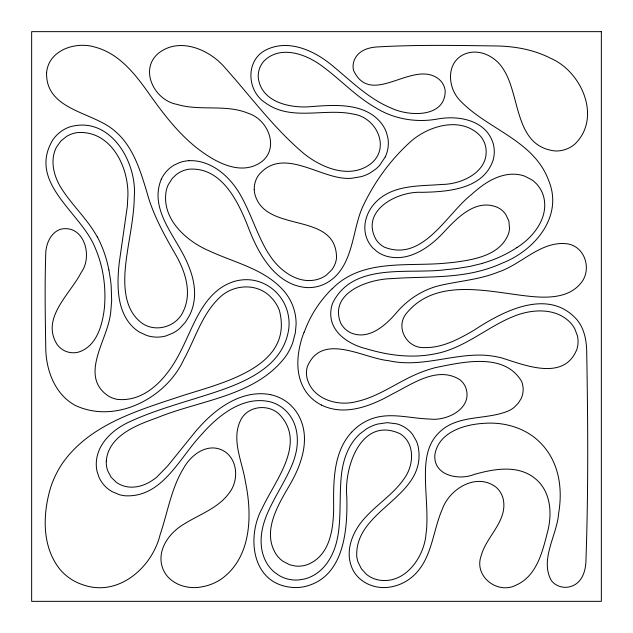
<?xml version="1.0" encoding="UTF-8"?>
<svg xmlns="http://www.w3.org/2000/svg" width="633" height="633" viewBox="0 0 633 633"><rect width="100%" height="100%" fill="white"/><g stroke="black" fill="none" stroke-linecap="round" stroke-linejoin="round"><path stroke-width="0.95" d="M106.273 461.172C108.045 438.115 131.893 427.014 150.931 420.011A291.37 291.37 0 0 1 157.293 417.693C200.463 399.921 256.428 396.282 286.171 355.738A61.694 61.694 0 0 0 292.755 342.667L295.382 332.594L296.109 324.333A50.26 50.26 0 0 0 292.13 304.172A51.7 51.7 0 0 0 284.621 291.797C265.441 269.096 234.985 262.932 209.199 250.882C185.706 240.849 160.829 218.266 166.321 190.232A29.648 29.648 0 0 1 168.236 184.757L172.35 178.324L176.488 174.423A27.48 27.48 0 0 1 188.65 169.225C221.922 166.495 238.625 202.378 248.714 228.458C258.699 254.482 275.861 285.261 306.926 287.596A37.592 37.592 0 0 0 326.296 283.157C351.157 269.318 351.79 238.048 359.853 214.033A104.081 104.081 0 0 1 362.1 208.099C373.573 183.024 390.221 159.975 410.738 141.539C429.087 125.255 462.145 115.894 480.787 136.483A25.043 25.043 0 0 1 485.63 146.54C490.401 170.957 462.636 184.266 442.135 184.44C419.687 186.252 393.75 184.472 376.366 201.555A40.726 40.726 0 0 0 371.16 207.83C366.713 214.437 364.244 222.507 364.948 230.499A29.308 29.308 0 0 0 369.253 243.333A28.501 28.501 0 0 0 372.813 247.954L377.26 251.776A31.318 31.318 0 0 0 386.114 256.096C408.016 262.458 428.984 248.025 443.298 232.746C456.781 218.258 475.51 198.208 497.332 207.308A21.688 21.688 0 0 1 505.735 214.381L508.853 220.98L509.533 228.347A23.785 23.785 0 0 1 508.449 233.909C500.149 255.471 474.093 259.704 453.885 262.331A229.328 229.328 0 0 1 447.357 262.988C408.799 267.055 362.29 257.924 332.183 288.838M304.014 332.19C296.948 351.046 293.973 374.087 305.929 391.669A39.776 39.776 0 0 0 309.838 396.487A41.564 41.564 0 0 0 321.477 405.065M161.265 179.25C148.415 210.797 177.533 237.794 188.262 265.172A92.545 92.545 0 0 1 190.549 271.106C193.73 280.253 195.375 290.072 194.212 299.741A48.124 48.124 0 0 1 189.599 315.345L185.366 322.252L179.97 328.179A36.2 36.2 0 0 1 173.497 332.8L166.218 335.854A33.106 33.106 0 0 1 146.809 335.498L139.608 332.206A36.682 36.682 0 0 1 134.758 328.709C117.888 314.055 116.931 289.708 118.616 269.033A186.972 186.972 0 0 1 119.249 262.695L127.296 206.564A128.396 128.396 0 0 0 127.629 200.123C130.556 170.071 112.191 129.86 77.25 132.606A28.319 28.319 0 0 0 66.615 136.38L60.8 141.088L56.464 147.228A29.458 29.458 0 0 0 54.319 152.506C51.502 162.103 53.473 172.469 57.611 181.378A64.598 64.598 0 0 0 60.467 186.87C71.26 204.617 87.291 218.646 97.26 236.948M385.22 157.016L379.76 165.189A37.102 37.102 0 0 1 375.464 169.296L370.558 172.69A40.639 40.639 0 0 1 361.38 176.623L351.442 178.316A49.991 49.991 0 0 1 345.325 178.308C317.315 176.67 281.574 146.627 258.351 175.476A23.714 23.714 0 0 0 254.244 189.378M351.663 432.157C334.232 451.044 333.456 478.247 333.615 502.499C333.979 525.2 331.629 555.703 306.752 564.85A27.179 27.179 0 0 1 295.326 566.029L289.724 564.778L282.927 561.257A27.955 27.955 0 0 1 276.17 554.366C261.935 532.036 277.341 506.234 288.885 486.437C301.118 465.888 310.993 439.326 299.108 416.403A42.712 42.712 0 0 0 290.476 404.985A41.667 41.667 0 0 0 270.687 394.707M516.908 247.527C534.133 236.821 549.824 216.28 543.169 195.051A29.909 29.909 0 0 0 534.822 182.201A29.292 29.292 0 0 0 531.791 179.804L524.892 176.235A32.853 32.853 0 0 0 519.21 174.708C503.267 171.986 488.051 180.445 476.261 190.375A145.788 145.788 0 0 0 471.435 194.553C446.36 214.278 422.915 262.489 384.207 247.084A23.294 23.294 0 0 1 376.137 239.741C359.829 210.797 397.192 191 421.713 192.321C447.832 191.839 483.272 189.394 493.115 160.149A30.281 30.281 0 0 0 493.511 144.886A29.577 29.577 0 0 0 492.395 141.199C484.071 119.479 457.437 115.23 437.11 119.091C415.699 122.865 393.172 118.972 374.776 107.199C355.121 95.844 339.739 78.816 321.445 65.626C305.731 53.963 280.538 45.054 264.396 60.641A22.369 22.369 0 0 0 261.128 65.064A22.638 22.638 0 0 0 258.62 71.909A22.06 22.06 0 0 0 258.256 77.384C260.986 102.696 291.22 108.718 312.219 106.526C335.909 104.769 365.352 102.665 381.675 123.696A33.865 33.865 0 0 1 386.375 132.313L387.894 137.978A31.025 31.025 0 0 1 388.338 143.802A32.022 32.022 0 0 1 385.22 157.016M482.473 263.368L470.09 266.382L457.477 268.439A223.821 223.821 0 0 1 446.708 269.547C409.432 274.857 352.953 261.215 332.554 303.349A30.463 30.463 0 0 0 330.75 312.892C330.062 332.365 349.005 344.463 365.834 348.633A210.291 210.291 0 0 0 371.935 350.365C392.207 355.881 413.737 358.056 434.483 353.942C461.402 349.202 482.726 330.774 506.843 319.333A110.989 110.989 0 0 1 512.706 316.777C531.443 308.746 557.095 307.1 571.559 324.001A29.814 29.814 0 0 1 574.788 328.82L577.47 335.957A25.755 25.755 0 0 1 576.987 349.012C564.478 381.509 525.2 365.336 501.597 357.874A97.142 97.142 0 0 0 482.9 355.137C451.274 354.092 420.32 367.884 388.607 360.683C362.962 358.183 322.102 331.803 307.345 366.586A23.199 23.199 0 0 0 306.902 377.45C311.594 398.837 337.286 406.837 356.498 401.591C377.964 396.883 395.783 383.258 415.628 374.554A130.825 130.825 0 0 1 435.464 367.599C462.794 362.092 504.43 352.13 521.592 381.422A21.206 21.206 0 0 1 522.66 384.824A21.419 21.419 0 0 1 521.094 398.703L518.19 403.3L514.265 407.264A28.477 28.477 0 0 1 509.462 410.445C486.809 420.629 457.39 413.76 438.677 432.948A39.317 39.317 0 0 0 434.776 437.474C429.435 444.603 426.943 453.426 426.033 462.185A103.891 103.891 0 0 0 425.534 468.499C424.751 488.146 427.829 507.753 426.705 527.392A95.52 95.52 0 0 1 426.049 533.682C424.268 558.053 403.688 586.253 376.556 579.543M189.038 160.671C209.974 159.84 227.975 174.843 238.506 191.767A104.556 104.556 0 0 1 241.695 197.172C250.953 214.302 256.753 233.086 266.366 250.035A92.323 92.323 0 0 0 269.721 255.321C280.063 271.446 300.042 285.926 319.871 278.631A27.828 27.828 0 0 0 326.462 275.046L331.771 269.856A24.054 24.054 0 0 0 336.534 258.058C336.582 209.934 264.103 234.724 254.608 193.041A23.326 23.326 0 0 1 254.237 189.378M270.695 394.683C243.286 389.366 217.736 406.861 200.186 426.254A200.257 200.257 0 0 0 195.834 431.113L167.816 465.785L156.952 476.95A52.191 52.191 0 0 1 151.857 480.7C144.11 485.812 134.378 488.613 125.176 486.381A25.32 25.32 0 0 1 116.535 482.465L111.131 477.242L107.626 470.58A25.51 25.51 0 0 1 106.273 461.172M321.477 405.073C344.953 416.538 371.444 405.864 392.46 393.971C412.494 383.883 437.72 365.526 459.954 379.784A19.386 19.386 0 0 1 465.413 386.747C473.888 407.802 447.436 421.42 429.601 419.022C409.306 418.532 387.974 411.213 368.469 420.106A50.418 50.418 0 0 0 351.687 432.173M108.923 269.919L110.546 280.118A163.282 163.282 0 0 1 111.186 286.274L111.669 300.667L110.656 312.916A93.209 93.209 0 0 1 109.58 318.961C104.769 343.442 79.9 377.45 108.813 396.305A27.164 27.164 0 0 0 117.437 399.399C147.244 402.343 169.035 375.053 180.832 350.919C194.078 325.18 203.589 290.65 234.677 281.313A42.585 42.585 0 0 1 248.563 279.731A40.805 40.805 0 0 1 256.452 280.941A42.118 42.118 0 0 1 270.845 287.706A44.049 44.049 0 0 1 288.031 313.96A45.647 45.647 0 0 1 288.877 328.021C283.347 370.796 236.275 385.663 200.993 396.725C177.43 404.163 153.526 410.88 130.984 421.159C114.272 428.414 97.822 442.38 96.351 461.718A32.963 32.963 0 0 0 97.11 471.601L98.977 477.219A30.447 30.447 0 0 0 101.873 482.362A31.128 31.128 0 0 0 111.994 491.596L119.313 494.658A34.768 34.768 0 0 0 125.215 495.789C162.285 497.696 179.274 458.173 201.017 435.148C218.1 415.493 243.341 394.897 271.153 402.074A35.551 35.551 0 0 1 287.793 412.819C297.929 424.379 299.282 441.217 295.247 455.538A74.385 74.385 0 0 1 293.356 461.615C286.258 480.218 274.413 496.541 266.762 514.89A91.381 91.381 0 0 0 264.562 520.896C259.775 535.012 259.214 551.691 267.68 564.573A35.203 35.203 0 0 0 274.239 572.042L279.074 575.492A32.742 32.742 0 0 0 284.439 578.024A33.565 33.565 0 0 0 298.064 580.002L303.959 579.132A36.595 36.595 0 0 0 313.272 575.516C326.786 568.054 334.374 553.274 337.349 538.612A96.279 96.279 0 0 0 338.481 532.313C341.092 512.595 339.256 492.577 341.67 472.843A94.04 94.04 0 0 1 342.738 466.545C344.803 456.361 348.799 446.376 355.556 438.376A47.641 47.641 0 0 1 359.829 433.937L366.341 428.992A42.276 42.276 0 0 1 377.426 424.102L387.277 422.662L396.954 423.873A29.917 29.917 0 0 1 408.704 430.266A28.936 28.936 0 0 1 412.621 434.491L416.451 441.185A32.315 32.315 0 0 1 418.199 446.763C427.742 497.269 354.559 508.861 356.751 556.383A29.102 29.102 0 0 0 358.025 562.009L361.388 568.814L366.491 574.36A27.369 27.369 0 0 0 376.556 579.543M516.939 247.574A125.643 125.643 0 0 1 482.449 263.281M189.038 160.679A34.127 34.127 0 0 0 179.463 162.626L174.178 165.086A31.254 31.254 0 0 0 169.438 168.457A32.433 32.433 0 0 0 161.273 179.25M97.355 236.892A116.512 116.512 0 0 1 108.844 269.935M304.204 332.262A115.372 115.372 0 0 1 332.111 288.759M46.581 72.637C45.623 109.074 89.601 111.63 111.922 128.657A66.694 66.694 0 0 1 123.799 140.202C135.612 155.014 141.175 173.458 146.642 191.285C152.656 214.302 164.343 235.088 176.14 255.534C185.485 271.984 192.028 292.865 183.443 310.993C176.56 327.459 153.716 333.583 140.075 321.627C125.302 309.339 123.823 288.403 125.136 270.568C127.051 245.833 133.919 221.645 134.291 196.768C137.163 161.676 109.731 114.889 69.329 127.043A34.641 34.641 0 0 0 52.681 140.059C27.266 183.048 81.04 212.403 95.085 247.677C103.393 266.707 106.297 287.928 104.334 308.548C102.324 325.409 96.588 346.473 78.413 352.138A20.034 20.034 0 0 1 57.263 344.708C40.33 318.312 70.271 294.1 81.277 272.325C93.004 256.436 84.284 224.517 61.116 229.099C51.344 232.002 46.573 242.455 45.805 251.918C44.698 283.742 45.22 315.63 45.75 347.462C45.877 369.751 54.604 394.09 75.105 405.326C115.475 424.498 166.25 398.307 183.894 359.315C195.288 338.623 201.84 314.443 219.422 297.771C233.086 284.09 257.433 282.698 270.971 297.304A37.529 37.529 0 0 1 279.359 310.368C294.392 367.306 221.02 383.171 181.734 395.918C138.872 410.184 90.503 423.936 62.952 462.588A97.474 97.474 0 0 0 50.775 487.062C42.585 514.107 41.58 547.292 60.626 570.151A50.442 50.442 0 0 0 82.614 584.67C117.857 597.528 152.157 567.864 160.149 534.568C167.745 512.271 171.242 488.17 183.807 467.85C190.984 455.032 206.39 443.29 221.534 449.794C237.889 457.24 239.527 480.186 229.035 493.21C217.855 508.473 199.126 514.471 183.752 524.274C169.011 532.883 156.296 550.528 162.634 568.125C168.204 583.468 186.308 589.829 201.405 586.926A49.983 49.983 0 0 0 221.328 579.029C251.499 557.459 252.417 515.207 245.485 482.164C242.471 461.734 230.562 439.365 241.054 419.363C248.476 405.729 268.321 403.783 279.256 414.243C306.997 443.084 275.133 480.328 262.379 507.943C247.028 535.241 250.929 580.501 287.754 586.831A43.622 43.622 0 0 0 303.658 586.807C344.281 578.198 347.77 530.027 346.781 496.304C344.012 466.624 361.593 415.802 400.167 433.787C415.754 443.693 413.808 466.197 403.656 479.355C392.919 494.666 376.556 504.596 364.347 518.569C352.557 531.546 344.708 550.86 352.011 567.943C358.286 582.866 375.891 590.035 391.241 586.838A44.445 44.445 0 0 0 410.611 578.174C432.054 561.534 432.212 532.306 442.277 509.241C449.493 488.739 476.435 472.305 495.908 487.078A22.4 22.4 0 0 1 503.195 498.875C507.975 521.125 486.31 536.111 481.104 555.94C473.713 576.497 497.752 594.933 516.338 585.027C536.792 575.856 542.41 551.897 547.482 532.187C552.387 513.964 551.011 491.548 535.399 478.754C518.158 464.385 494.199 468.879 474.41 474.362C458.965 480.764 433.067 475.684 434.887 454.731C438.424 432.299 464.044 424.498 483.691 423.358C503.71 421.744 524.82 427.607 539.411 441.826A64.424 64.424 0 0 1 549.658 454.621C560.387 472.083 562.009 493.598 558.63 513.426C557.008 535.407 539.466 559.659 551.454 580.722C556.114 586.704 564.494 588.832 571.552 586.237C582.953 582.257 586.087 569.391 586 558.567C588.389 490.338 587.938 422.021 586.736 353.776C586.72 341.812 584.837 329.223 576.956 319.728C548.463 287.437 503.093 311.009 474.315 330.062C458.941 339.003 442.19 348.213 423.865 347.58C406.805 348.229 395.332 327.53 406.062 313.833C436.311 276.123 490.322 292.47 530.905 296.434C548.178 298.127 569.067 297.921 580.904 283.086C591.997 270.022 585.414 247.028 567.936 243.911C541.16 240.105 521.742 264.523 497.823 272.214C480.352 279.295 461.433 280.807 443.179 284.771C424.743 288.355 408.198 298.697 396.179 313.026C385.315 325.718 368.604 340.475 350.761 332.839A21.838 21.838 0 0 1 340.617 322.917C328.851 292.731 368.279 279.185 391.329 278.639C423.192 276.257 455.95 278.829 486.817 269.001A130.24 130.24 0 0 0 502.602 262.98C534.679 250.359 563.607 216.47 548.684 180.555C533.714 139.664 486.286 129.156 459.099 99.5C447.895 87.077 446.194 63.822 462.676 55.031C477.108 47.348 494.879 55.649 503.021 68.665C520.832 95.267 513.822 146.666 555.489 150.994A28.865 28.865 0 0 0 574.479 144.459C602.054 118.434 582.067 71.948 550.979 58.442C534.363 49.833 515.523 46.359 496.937 45.972C456.884 45.426 416.759 44.634 376.754 46.969C368.643 47.53 359.979 50.173 355.58 57.556A16.64 16.64 0 0 0 353.546 70.413C371.334 108.251 412.684 59.059 438.598 78.903A17.708 17.708 0 0 1 445.205 90.677C445.403 117.857 409.377 116.567 391.756 108.322C368.715 98.962 351.014 80.953 332.135 65.428C314.364 50.616 288.324 38.613 265.844 50.015C245.303 60.309 246.783 90.867 265.116 102.633C290.84 121.71 324.175 107.839 353.087 114.051C376.69 117.192 391.305 148.557 369.933 164.422C349.218 179.155 321.754 167.911 303.982 153.653C273.266 127.826 249.631 94.934 222.848 65.334C207.181 48.654 178.981 37.387 158.851 52.958C138.651 69.211 154.317 100.299 176.836 104.342C200.226 111.432 225.807 103.78 248.65 113.465C268.234 119.692 279.778 148.32 261.136 162.135C240.231 176.528 214.524 161.676 197.243 148.272C178.008 133.144 163.108 113.457 149.008 93.66C135.359 74.267 119.313 53.67 95.33 47.198C76.023 41.066 48.686 49.857 46.581 72.637M601.35 31.65L31.65 31.65L31.65 601.35L601.35 601.35L601.35 31.65"/></g></svg>
